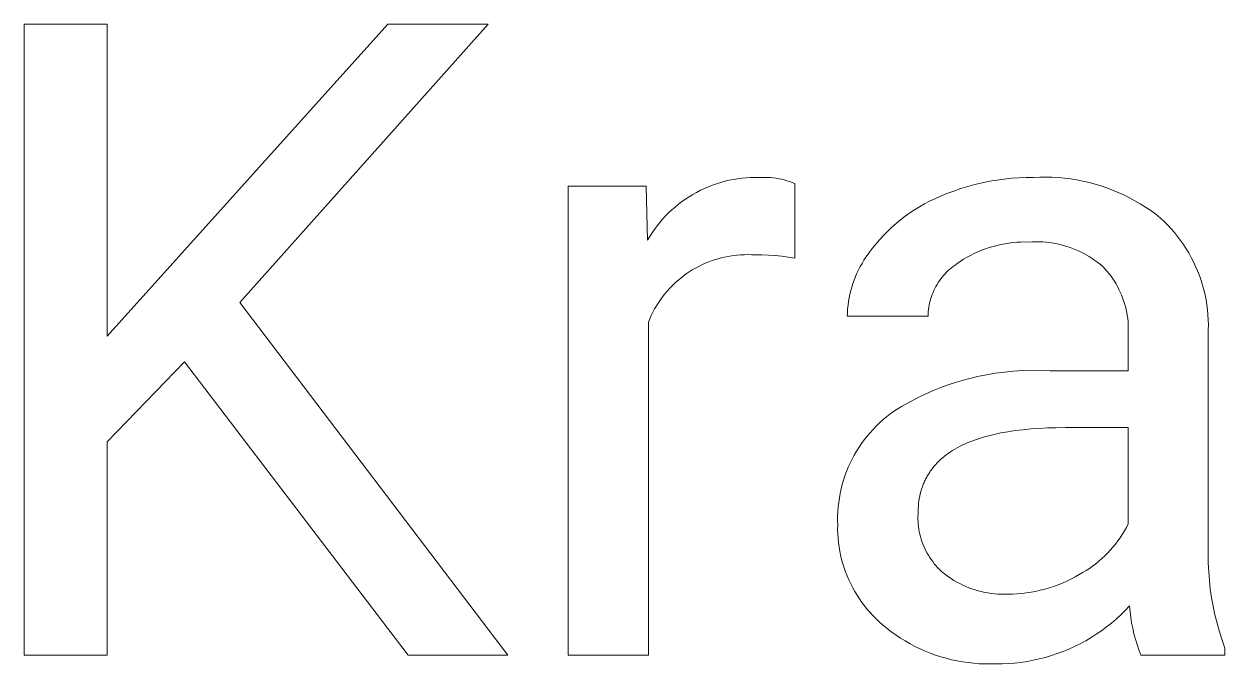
# Model space of a CAD drawing. Header units: millimetres. Extents: x 373 to 3451, y -552 to 1598.
# Drawn here: x 2881.8 to 2937.2, y -309.1 to -279.6 of the extents above; entities that cross this region are included whole.
import ezdxf

# ---------------------------------------------------------------- set-up
doc = ezdxf.new("R2010")
doc.units = ezdxf.units.MM
doc.header["$MEASUREMENT"] = 0
doc.layers.add('Domyślny', color=7, linetype='Continuous', true_color=0x000000)

msp = doc.modelspace()

# ---------------------------------------------------------------- linework, layer by layer
at = {"layer": 'Domyślny', "color": 18, "lineweight": 15, "true_color": 0x000000}
for p, q in [((2881.773, -308.709), (2881.773, -279.572)), ((2881.773, -279.572), (2885.616, -279.572)), ((2885.616, -279.572), (2885.616, -293.982)), ((2885.616, -293.982), (2898.57, -279.572)), ((2903.213, -279.572), (2891.745, -292.434)), ((2898.57, -279.572), (2903.213, -279.572)), ((2914.726, -286.714), (2914.925, -286.688)), ((2914.925, -286.688), (2915.125, -286.67)), ((2915.125, -286.67), (2915.326, -286.658)), ((2915.326, -286.658), (2915.526, -286.653)), ((2915.526, -286.653), (2915.727, -286.656)), ((2915.727, -286.656), (2915.856, -286.651)), ((2915.856, -286.651), (2915.985, -286.651)), ((2915.985, -286.651), (2916.114, -286.655)), ((2916.114, -286.655), (2916.242, -286.664)), ((2916.242, -286.664), (2916.371, -286.676)), ((2916.371, -286.676), (2916.498, -286.693)), ((2916.498, -286.693), (2916.626, -286.715)), ((2927.029, -286.728), (2927.369, -286.692)), ((2927.369, -286.692), (2927.711, -286.668)), ((2927.711, -286.668), (2928.052, -286.655)), ((2928.052, -286.655), (2928.394, -286.653)), ((2928.394, -286.653), (2928.68, -286.64)), ((2928.68, -286.64), (2928.967, -286.638)), ((2928.967, -286.638), (2929.253, -286.644)), ((2929.253, -286.644), (2929.539, -286.661)), ((2929.539, -286.661), (2929.824, -286.687)), ((2929.824, -286.687), (2930.108, -286.723)), ((2906.903, -308.711), (2906.903, -287.056)), ((2906.903, -287.056), (2910.5, -287.056)), ((2910.5, -287.056), (2910.562, -289.556)), ((2912.83, -287.342), (2913.008, -287.249)), ((2913.008, -287.249), (2913.19, -287.164)), ((2913.19, -287.164), (2913.374, -287.084)), ((2913.374, -287.084), (2913.561, -287.011)), ((2913.561, -287.011), (2913.751, -286.945)), ((2913.751, -286.945), (2913.942, -286.885)), ((2913.942, -286.885), (2914.136, -286.832)), ((2914.136, -286.832), (2914.331, -286.786)), ((2914.331, -286.786), (2914.528, -286.746)), ((2914.528, -286.746), (2914.726, -286.714)), ((2916.626, -286.715), (2916.752, -286.741)), ((2916.752, -286.741), (2916.877, -286.771)), ((2916.877, -286.771), (2917.002, -286.805)), ((2917.002, -286.805), (2917.125, -286.843)), ((2917.125, -286.843), (2917.247, -286.886)), ((2917.247, -286.886), (2917.367, -286.933)), ((2917.367, -286.933), (2917.367, -290.376)), ((2924.705, -287.281), (2925.028, -287.169)), ((2925.028, -287.169), (2925.355, -287.069)), ((2925.355, -287.069), (2925.685, -286.979)), ((2925.685, -286.979), (2926.018, -286.9)), ((2926.018, -286.9), (2926.353, -286.831)), ((2926.353, -286.831), (2926.69, -286.774)), ((2926.69, -286.774), (2927.029, -286.728)), ((2930.108, -286.723), (2930.39, -286.768)), ((2930.39, -286.768), (2930.671, -286.822)), ((2930.671, -286.822), (2930.95, -286.886)), ((2930.95, -286.886), (2931.227, -286.96)), ((2931.227, -286.96), (2931.501, -287.042)), ((2931.501, -287.042), (2931.772, -287.134)), ((2931.772, -287.134), (2932.04, -287.235)), ((2932.04, -287.235), (2932.304, -287.345)), ((2911.992, -287.892), (2912.152, -287.77)), ((2912.152, -287.77), (2912.316, -287.654)), ((2912.316, -287.654), (2912.484, -287.544)), ((2912.484, -287.544), (2912.655, -287.44)), ((2912.655, -287.44), (2912.83, -287.342)), ((2923.354, -287.878), (2923.589, -287.755)), ((2923.589, -287.755), (2923.827, -287.64)), ((2923.827, -287.64), (2924.069, -287.534)), ((2924.069, -287.534), (2924.385, -287.402)), ((2924.385, -287.402), (2924.705, -287.281)), ((2932.304, -287.345), (2932.565, -287.463)), ((2932.565, -287.463), (2932.821, -287.591)), ((2932.821, -287.591), (2933.073, -287.727)), ((2933.073, -287.727), (2933.32, -287.871)), ((2911.399, -288.432), (2911.54, -288.29)), ((2911.54, -288.29), (2911.686, -288.152)), ((2911.686, -288.152), (2911.837, -288.019)), ((2911.837, -288.019), (2911.992, -287.892)), ((2922.463, -288.447), (2922.678, -288.293)), ((2922.678, -288.293), (2922.899, -288.147)), ((2922.899, -288.147), (2923.124, -288.009)), ((2923.124, -288.009), (2923.354, -287.878)), ((2933.32, -287.871), (2933.563, -288.023)), ((2933.563, -288.023), (2933.8, -288.184)), ((2933.8, -288.184), (2934.031, -288.352)), ((2934.031, -288.352), (2934.257, -288.528)), ((2910.887, -289.05), (2911.007, -288.889)), ((2911.007, -288.889), (2911.132, -288.732)), ((2911.132, -288.732), (2911.263, -288.58)), ((2911.263, -288.58), (2911.399, -288.432)), ((2921.85, -288.951), (2922.048, -288.776)), ((2922.048, -288.776), (2922.253, -288.608)), ((2922.253, -288.608), (2922.463, -288.447)), ((2934.257, -288.528), (2934.425, -288.687)), ((2934.425, -288.687), (2934.588, -288.851)), ((2934.588, -288.851), (2934.746, -289.02)), ((2910.562, -289.556), (2910.664, -289.384)), ((2910.664, -289.384), (2910.772, -289.215)), ((2910.772, -289.215), (2910.887, -289.05)), ((2921.292, -289.515), (2921.472, -289.321)), ((2921.472, -289.321), (2921.658, -289.133)), ((2921.658, -289.133), (2921.85, -288.951)), ((2934.746, -289.02), (2934.897, -289.195)), ((2934.897, -289.195), (2935.042, -289.375)), ((2935.042, -289.375), (2935.181, -289.56)), ((2920.847, -290.055), (2920.954, -289.922)), ((2920.954, -289.922), (2921.12, -289.716)), ((2921.12, -289.716), (2921.292, -289.515)), ((2925.992, -290.018), (2925.82, -290.089)), ((2926.166, -289.952), (2925.992, -290.018)), ((2926.342, -289.892), (2926.166, -289.952)), ((2926.521, -289.838), (2926.342, -289.892)), ((2926.701, -289.79), (2926.521, -289.838)), ((2926.883, -289.749), (2926.701, -289.79)), ((2927.066, -289.714), (2926.883, -289.749)), ((2927.25, -289.685), (2927.066, -289.714)), ((2927.435, -289.662), (2927.25, -289.685)), ((2927.62, -289.646), (2927.435, -289.662)), ((2927.807, -289.636), (2927.62, -289.646)), ((2927.993, -289.632), (2927.807, -289.636)), ((2928.179, -289.635), (2927.993, -289.632)), ((2928.34, -289.626), (2928.179, -289.635)), ((2928.501, -289.623), (2928.34, -289.626)), ((2928.662, -289.625), (2928.501, -289.623)), ((2928.823, -289.632), (2928.662, -289.625)), ((2928.984, -289.646), (2928.823, -289.632)), ((2929.144, -289.664), (2928.984, -289.646)), ((2929.303, -289.688), (2929.144, -289.664)), ((2929.462, -289.718), (2929.303, -289.688)), ((2929.619, -289.753), (2929.462, -289.718)), ((2929.775, -289.794), (2929.619, -289.753)), ((2929.93, -289.84), (2929.775, -289.794)), ((2930.082, -289.891), (2929.93, -289.84)), ((2930.233, -289.948), (2930.082, -289.891)), ((2930.382, -290.009), (2930.233, -289.948)), ((2930.529, -290.076), (2930.382, -290.009)), ((2935.181, -289.56), (2935.314, -289.75)), ((2935.314, -289.75), (2935.44, -289.944)), ((2935.44, -289.944), (2935.559, -290.142)), ((2913.388, -290.552), (2913.232, -290.616)), ((2913.547, -290.494), (2913.388, -290.552)), ((2913.707, -290.441), (2913.547, -290.494)), ((2913.869, -290.393), (2913.707, -290.441)), ((2914.033, -290.351), (2913.869, -290.393)), ((2914.198, -290.315), (2914.033, -290.351)), ((2914.364, -290.284), (2914.198, -290.315)), ((2914.531, -290.26), (2914.364, -290.284)), ((2914.699, -290.241), (2914.531, -290.26)), ((2914.867, -290.227), (2914.699, -290.241)), ((2915.036, -290.22), (2914.867, -290.227)), ((2915.205, -290.218), (2915.036, -290.22)), ((2915.374, -290.223), (2915.205, -290.218)), ((2915.542, -290.233), (2915.374, -290.223)), ((2915.848, -290.234), (2915.542, -290.233)), ((2916.153, -290.244), (2915.848, -290.234)), ((2916.458, -290.263), (2916.153, -290.244)), ((2916.762, -290.292), (2916.458, -290.263)), ((2917.065, -290.329), (2916.762, -290.292)), ((2917.367, -290.376), (2917.065, -290.329)), ((2920.468, -290.621), (2920.556, -290.475)), ((2920.556, -290.475), (2920.648, -290.332)), ((2920.648, -290.332), (2920.745, -290.192)), ((2920.745, -290.192), (2920.847, -290.055)), ((2925.002, -290.534), (2924.848, -290.64)), ((2925.159, -290.434), (2925.002, -290.534)), ((2925.32, -290.34), (2925.159, -290.434)), ((2925.484, -290.25), (2925.32, -290.34)), ((2925.65, -290.167), (2925.484, -290.25)), ((2925.82, -290.089), (2925.65, -290.167)), ((2930.673, -290.148), (2930.529, -290.076)), ((2930.815, -290.225), (2930.673, -290.148)), ((2930.954, -290.306), (2930.815, -290.225)), ((2931.09, -290.392), (2930.954, -290.306)), ((2931.223, -290.483), (2931.09, -290.392)), ((2931.353, -290.579), (2931.223, -290.483)), ((2931.479, -290.679), (2931.353, -290.579)), ((2935.559, -290.142), (2935.672, -290.344)), ((2935.672, -290.344), (2935.777, -290.55)), ((2935.777, -290.55), (2935.875, -290.759)), ((2912.349, -291.11), (2912.212, -291.209)), ((2912.489, -291.015), (2912.349, -291.11)), ((2912.632, -290.925), (2912.489, -291.015)), ((2912.778, -290.84), (2912.632, -290.925)), ((2912.926, -290.761), (2912.778, -290.84)), ((2913.078, -290.686), (2912.926, -290.761)), ((2913.232, -290.616), (2913.078, -290.686)), ((2920.167, -291.233), (2920.235, -291.076)), ((2920.235, -291.076), (2920.307, -290.922)), ((2920.307, -290.922), (2920.385, -290.77)), ((2920.385, -290.77), (2920.468, -290.621)), ((2924.302, -291.103), (2924.233, -291.179)), ((2924.373, -291.029), (2924.302, -291.103)), ((2924.446, -290.957), (2924.373, -291.029)), ((2924.522, -290.888), (2924.446, -290.957)), ((2924.6, -290.822), (2924.522, -290.888)), ((2924.681, -290.758), (2924.6, -290.822)), ((2924.764, -290.697), (2924.681, -290.758)), ((2924.848, -290.64), (2924.764, -290.697)), ((2931.602, -290.783), (2931.479, -290.679)), ((2931.699, -290.887), (2931.602, -290.783)), ((2931.792, -290.993), (2931.699, -290.887)), ((2931.881, -291.103), (2931.792, -290.993)), ((2931.967, -291.216), (2931.881, -291.103)), ((2935.875, -290.759), (2935.966, -290.972)), ((2935.966, -290.972), (2936.049, -291.188)), ((2911.703, -291.653), (2911.586, -291.774)), ((2911.825, -291.535), (2911.703, -291.653)), ((2911.95, -291.422), (2911.825, -291.535)), ((2912.079, -291.314), (2911.95, -291.422)), ((2912.212, -291.209), (2912.079, -291.314)), ((2919.997, -291.715), (2920.048, -291.552)), ((2920.048, -291.552), (2920.105, -291.392)), ((2920.105, -291.392), (2920.167, -291.233)), ((2923.883, -291.684), (2923.835, -291.775)), ((2923.934, -291.595), (2923.883, -291.684)), ((2923.988, -291.508), (2923.934, -291.595)), ((2924.045, -291.422), (2923.988, -291.508)), ((2924.105, -291.339), (2924.045, -291.422)), ((2924.168, -291.258), (2924.105, -291.339)), ((2924.233, -291.179), (2924.168, -291.258)), ((2932.048, -291.332), (2931.967, -291.216)), ((2932.126, -291.45), (2932.048, -291.332)), ((2932.199, -291.571), (2932.126, -291.45)), ((2932.269, -291.695), (2932.199, -291.571)), ((2932.334, -291.821), (2932.269, -291.695)), ((2936.049, -291.188), (2936.126, -291.406)), ((2936.126, -291.406), (2936.194, -291.627)), ((2936.194, -291.627), (2936.255, -291.85)), ((2911.26, -292.162), (2911.16, -292.298)), ((2911.364, -292.029), (2911.26, -292.162)), ((2911.473, -291.9), (2911.364, -292.029)), ((2911.586, -291.774), (2911.473, -291.9)), ((2919.846, -292.379), (2919.875, -292.212)), ((2919.875, -292.212), (2919.91, -292.045)), ((2919.91, -292.045), (2919.951, -291.879)), ((2919.951, -291.879), (2919.997, -291.715)), ((2923.644, -292.25), (2923.615, -292.349)), ((2923.675, -292.152), (2923.644, -292.25)), ((2923.71, -292.056), (2923.675, -292.152)), ((2923.748, -291.961), (2923.71, -292.056)), ((2923.79, -291.867), (2923.748, -291.961)), ((2923.835, -291.775), (2923.79, -291.867)), ((2932.394, -291.949), (2932.334, -291.821)), ((2932.451, -292.079), (2932.394, -291.949)), ((2932.503, -292.21), (2932.451, -292.079)), ((2932.55, -292.344), (2932.503, -292.21)), ((2936.255, -291.85), (2936.308, -292.075)), ((2936.308, -292.075), (2936.354, -292.302)), ((2891.745, -292.434), (2904.115, -308.709)), ((2910.89, -292.727), (2910.811, -292.876)), ((2910.975, -292.581), (2910.89, -292.727)), ((2911.065, -292.438), (2910.975, -292.581)), ((2911.16, -292.298), (2911.065, -292.438)), ((2919.792, -292.888), (2919.804, -292.718)), ((2919.804, -292.718), (2919.822, -292.548)), ((2919.822, -292.548), (2919.846, -292.379)), ((2923.537, -292.751), (2923.527, -292.853)), ((2923.552, -292.65), (2923.537, -292.751)), ((2923.569, -292.549), (2923.552, -292.65)), ((2923.591, -292.448), (2923.569, -292.549)), ((2923.615, -292.349), (2923.591, -292.448)), ((2932.593, -292.479), (2932.55, -292.344)), ((2932.631, -292.615), (2932.593, -292.479)), ((2932.664, -292.753), (2932.631, -292.615)), ((2932.693, -292.891), (2932.664, -292.753)), ((2936.354, -292.302), (2936.391, -292.53)), ((2936.391, -292.53), (2936.421, -292.76)), ((2936.421, -292.76), (2936.443, -292.99)), ((2910.667, -293.182), (2910.603, -293.338)), ((2910.603, -293.338), (2910.603, -308.711)), ((2910.736, -293.028), (2910.667, -293.182)), ((2910.811, -292.876), (2910.736, -293.028)), ((2919.785, -293.058), (2919.792, -292.888)), ((2923.516, -293.058), (2919.785, -293.058)), ((2923.52, -292.956), (2923.516, -293.058)), ((2923.527, -292.853), (2923.52, -292.956)), ((2932.717, -293.031), (2932.693, -292.891)), ((2932.736, -293.171), (2932.717, -293.031)), ((2932.751, -293.312), (2932.736, -293.171)), ((2932.761, -293.453), (2932.751, -293.312)), ((2936.443, -292.99), (2936.456, -293.221)), ((2936.456, -293.221), (2936.462, -293.452)), ((2932.76, -293.878), (2932.765, -293.737)), ((2932.76, -295.579), (2932.76, -293.878)), ((2932.765, -293.595), (2932.761, -293.453)), ((2932.765, -293.737), (2932.765, -293.595)), ((2936.462, -293.452), (2936.46, -293.683)), ((2936.46, -293.683), (2936.46, -303.645)), ((2889.182, -295.16), (2885.616, -298.86)), ((2899.513, -308.709), (2889.182, -295.16)), ((2927.468, -295.596), (2927.889, -295.57)), ((2927.889, -295.57), (2928.31, -295.558)), ((2928.31, -295.558), (2928.732, -295.562)), ((2928.732, -295.562), (2929.153, -295.579)), ((2929.153, -295.579), (2932.76, -295.579)), ((2924.584, -296.186), (2924.986, -296.059)), ((2924.986, -296.059), (2925.392, -295.946)), ((2925.392, -295.946), (2925.802, -295.847)), ((2925.802, -295.847), (2926.215, -295.763)), ((2926.215, -295.763), (2926.63, -295.693)), ((2926.63, -295.693), (2927.048, -295.637)), ((2927.048, -295.637), (2927.468, -295.596)), ((2923.027, -296.832), (2923.408, -296.65)), ((2923.408, -296.65), (2923.794, -296.482)), ((2923.794, -296.482), (2924.186, -296.327)), ((2924.186, -296.327), (2924.584, -296.186)), ((2921.927, -297.455), (2922.287, -297.235)), ((2922.287, -297.235), (2922.654, -297.027)), ((2922.654, -297.027), (2923.027, -296.832)), ((2921.431, -297.844), (2921.592, -297.709)), ((2921.592, -297.709), (2921.758, -297.579)), ((2921.758, -297.579), (2921.927, -297.455)), ((2920.838, -298.439), (2920.978, -298.283)), ((2920.978, -298.283), (2921.124, -298.132)), ((2921.124, -298.132), (2921.275, -297.985)), ((2921.275, -297.985), (2921.431, -297.844)), ((2927.546, -298.343), (2927.207, -298.393)), ((2927.898, -298.3), (2927.546, -298.343)), ((2928.264, -298.265), (2927.898, -298.3)), ((2928.643, -298.238), (2928.264, -298.265)), ((2929.035, -298.219), (2928.643, -298.238)), ((2929.441, -298.207), (2929.035, -298.219)), ((2929.86, -298.203), (2929.441, -298.207)), ((2932.76, -298.203), (2929.86, -298.203)), ((2932.76, -302.651), (2932.76, -298.203)), ((2885.616, -298.86), (2885.616, -308.709)), ((2920.449, -298.936), (2920.573, -298.766)), ((2920.573, -298.766), (2920.702, -298.6)), ((2920.702, -298.6), (2920.838, -298.439)), ((2925.452, -298.859), (2925.328, -298.911)), ((2925.58, -298.81), (2925.452, -298.859)), ((2925.712, -298.762), (2925.58, -298.81)), ((2925.846, -298.716), (2925.712, -298.762)), ((2925.984, -298.673), (2925.846, -298.716)), ((2926.125, -298.631), (2925.984, -298.673)), ((2926.27, -298.591), (2926.125, -298.631)), ((2926.569, -298.517), (2926.27, -298.591)), ((2926.881, -298.451), (2926.569, -298.517)), ((2927.207, -298.393), (2926.881, -298.451)), ((2920.113, -299.47), (2920.219, -299.288)), ((2920.219, -299.288), (2920.331, -299.11)), ((2920.331, -299.11), (2920.449, -298.936)), ((2924.356, -299.462), (2924.265, -299.533)), ((2924.451, -299.393), (2924.356, -299.462)), ((2924.549, -299.326), (2924.451, -299.393)), ((2924.65, -299.26), (2924.549, -299.326)), ((2924.755, -299.197), (2924.65, -299.26)), ((2924.863, -299.136), (2924.755, -299.197)), ((2924.974, -299.077), (2924.863, -299.136)), ((2925.089, -299.019), (2924.974, -299.077)), ((2925.207, -298.964), (2925.089, -299.019)), ((2925.328, -298.911), (2925.207, -298.964)), ((2919.835, -300.036), (2919.921, -299.844)), ((2919.921, -299.844), (2920.014, -299.655)), ((2920.014, -299.655), (2920.113, -299.47)), ((2923.787, -300), (2923.752, -300.042)), ((2923.858, -299.917), (2923.787, -300)), ((2923.933, -299.836), (2923.858, -299.917)), ((2924.011, -299.757), (2923.933, -299.836)), ((2924.092, -299.681), (2924.011, -299.757)), ((2924.177, -299.606), (2924.092, -299.681)), ((2924.265, -299.533), (2924.177, -299.606)), ((2919.616, -300.627), (2919.682, -300.428)), ((2919.682, -300.428), (2919.755, -300.23)), ((2919.755, -300.23), (2919.835, -300.036)), ((2923.428, -300.537), (2923.404, -300.585)), ((2923.454, -300.49), (2923.428, -300.537)), ((2923.48, -300.443), (2923.454, -300.49)), ((2923.507, -300.396), (2923.48, -300.443)), ((2923.534, -300.35), (2923.507, -300.396)), ((2923.563, -300.305), (2923.534, -300.35)), ((2923.593, -300.26), (2923.563, -300.305)), ((2923.623, -300.215), (2923.593, -300.26)), ((2923.654, -300.171), (2923.623, -300.215)), ((2923.686, -300.128), (2923.654, -300.171)), ((2923.719, -300.085), (2923.686, -300.128)), ((2923.752, -300.042), (2923.719, -300.085)), ((2919.46, -301.238), (2919.505, -301.033)), ((2919.505, -301.033), (2919.557, -300.829)), ((2919.557, -300.829), (2919.616, -300.627)), ((2923.221, -301.039), (2923.189, -301.145)), ((2923.256, -300.935), (2923.221, -301.039)), ((2923.294, -300.833), (2923.256, -300.935)), ((2923.314, -300.782), (2923.294, -300.833)), ((2923.335, -300.732), (2923.314, -300.782)), ((2923.357, -300.683), (2923.335, -300.732)), ((2923.38, -300.634), (2923.357, -300.683)), ((2923.404, -300.585), (2923.38, -300.634)), ((2919.367, -301.862), (2919.391, -301.653)), ((2919.391, -301.653), (2919.422, -301.445)), ((2919.422, -301.445), (2919.46, -301.238)), ((2923.096, -301.59), (2923.081, -301.706)), ((2923.115, -301.476), (2923.096, -301.59)), ((2923.136, -301.364), (2923.115, -301.476)), ((2923.161, -301.254), (2923.136, -301.364)), ((2923.189, -301.145), (2923.161, -301.254)), ((2919.342, -302.282), (2919.351, -302.072)), ((2919.351, -302.072), (2919.367, -301.862)), ((2923.055, -302.19), (2923.051, -302.307)), ((2923.057, -302.066), (2923.055, -302.19)), ((2923.061, -301.944), (2923.057, -302.066)), ((2923.07, -301.824), (2923.061, -301.944)), ((2923.081, -301.706), (2923.07, -301.824)), ((2919.34, -302.492), (2919.342, -302.282)), ((2919.345, -302.702), (2919.34, -302.492)), ((2919.344, -302.903), (2919.345, -302.702)), ((2923.051, -302.307), (2923.051, -302.425)), ((2923.051, -302.425), (2923.056, -302.542)), ((2923.056, -302.542), (2923.064, -302.66)), ((2923.064, -302.66), (2923.077, -302.776)), ((2923.077, -302.776), (2923.094, -302.893)), ((2932.676, -302.814), (2932.76, -302.651)), ((2919.35, -303.104), (2919.344, -302.903)), ((2919.362, -303.304), (2919.35, -303.104)), ((2919.382, -303.503), (2919.362, -303.304)), ((2923.094, -302.893), (2923.114, -303.008)), ((2923.114, -303.008), (2923.139, -303.123)), ((2923.139, -303.123), (2923.168, -303.237)), ((2923.168, -303.237), (2923.2, -303.35)), ((2932.282, -303.434), (2932.388, -303.284)), ((2932.388, -303.284), (2932.489, -303.131)), ((2932.489, -303.131), (2932.585, -302.974)), ((2932.585, -302.974), (2932.676, -302.814)), ((2919.408, -303.702), (2919.382, -303.503)), ((2919.441, -303.9), (2919.408, -303.702)), ((2919.481, -304.097), (2919.441, -303.9)), ((2923.2, -303.35), (2923.237, -303.462)), ((2923.237, -303.462), (2923.277, -303.572)), ((2923.277, -303.572), (2923.322, -303.681)), ((2923.322, -303.681), (2923.37, -303.788)), ((2923.37, -303.788), (2923.421, -303.894)), ((2923.421, -303.894), (2923.477, -303.998)), ((2931.808, -303.994), (2931.934, -303.86)), ((2931.934, -303.86), (2932.055, -303.722)), ((2932.055, -303.722), (2932.171, -303.58)), ((2932.171, -303.58), (2932.282, -303.434)), ((2936.46, -303.645), (2936.452, -304.048)), ((2919.528, -304.292), (2919.481, -304.097)), ((2919.581, -304.485), (2919.528, -304.292)), ((2923.477, -303.998), (2923.535, -304.099)), ((2923.535, -304.099), (2923.598, -304.199)), ((2923.598, -304.199), (2923.664, -304.296)), ((2923.664, -304.296), (2923.733, -304.391)), ((2923.733, -304.391), (2923.805, -304.484)), ((2931.263, -304.485), (2931.405, -304.37)), ((2931.405, -304.37), (2931.544, -304.249)), ((2931.544, -304.249), (2931.678, -304.124)), ((2931.678, -304.124), (2931.808, -303.994)), ((2936.452, -304.048), (2936.457, -304.452)), ((2936.457, -304.452), (2936.476, -304.854)), ((2919.641, -304.677), (2919.581, -304.485)), ((2919.708, -304.866), (2919.641, -304.677)), ((2919.78, -305.053), (2919.708, -304.866)), ((2923.805, -304.484), (2923.881, -304.574)), ((2923.881, -304.574), (2923.959, -304.661)), ((2923.959, -304.661), (2924.041, -304.746)), ((2924.041, -304.746), (2924.126, -304.827)), ((2924.126, -304.827), (2924.213, -304.906)), ((2924.213, -304.906), (2924.333, -305)), ((2924.333, -305), (2924.457, -305.09)), ((2930.308, -305.095), (2930.495, -304.988)), ((2930.495, -304.988), (2930.656, -304.898)), ((2930.656, -304.898), (2930.813, -304.803)), ((2930.813, -304.803), (2930.966, -304.702)), ((2930.966, -304.702), (2931.116, -304.596)), ((2931.116, -304.596), (2931.263, -304.485)), ((2936.476, -304.854), (2936.508, -305.256)), ((2919.86, -305.237), (2919.78, -305.053)), ((2919.945, -305.419), (2919.86, -305.237)), ((2920.037, -305.597), (2919.945, -305.419)), ((2924.457, -305.09), (2924.583, -305.176)), ((2924.583, -305.176), (2924.713, -305.257)), ((2924.713, -305.257), (2924.845, -305.334)), ((2924.845, -305.334), (2924.98, -305.406)), ((2924.98, -305.406), (2925.117, -305.474)), ((2925.117, -305.474), (2925.256, -305.536)), ((2925.256, -305.536), (2925.398, -305.594)), ((2929.114, -305.601), (2929.32, -305.534)), ((2929.32, -305.534), (2929.523, -305.459)), ((2929.523, -305.459), (2929.724, -305.378)), ((2929.724, -305.378), (2929.921, -305.29)), ((2929.921, -305.29), (2930.116, -305.196)), ((2930.116, -305.196), (2930.308, -305.095)), ((2936.508, -305.256), (2936.552, -305.657)), ((2920.134, -305.773), (2920.037, -305.597)), ((2920.238, -305.944), (2920.134, -305.773)), ((2920.347, -306.113), (2920.238, -305.944)), ((2920.462, -306.277), (2920.347, -306.113)), ((2925.398, -305.594), (2925.541, -305.647)), ((2925.541, -305.647), (2925.687, -305.695)), ((2925.687, -305.695), (2925.833, -305.738)), ((2925.833, -305.738), (2925.982, -305.776)), ((2925.982, -305.776), (2926.131, -305.808)), ((2926.131, -305.808), (2926.281, -305.836)), ((2926.281, -305.836), (2926.433, -305.858)), ((2926.433, -305.858), (2926.584, -305.875)), ((2926.584, -305.875), (2926.737, -305.886)), ((2926.737, -305.886), (2926.89, -305.893)), ((2926.89, -305.893), (2927.043, -305.894)), ((2927.043, -305.894), (2927.195, -305.89)), ((2927.195, -305.89), (2927.412, -305.886)), ((2927.412, -305.886), (2927.628, -305.876)), ((2927.628, -305.876), (2927.844, -305.858)), ((2927.844, -305.858), (2928.059, -305.833)), ((2928.059, -305.833), (2928.272, -305.801)), ((2928.272, -305.801), (2928.485, -305.762)), ((2928.485, -305.762), (2928.697, -305.715)), ((2928.697, -305.715), (2928.906, -305.662)), ((2928.906, -305.662), (2929.114, -305.601)), ((2936.552, -305.657), (2936.61, -306.056)), ((2936.61, -306.056), (2936.681, -306.453)), ((2920.583, -306.437), (2920.462, -306.277)), ((2920.709, -306.593), (2920.583, -306.437)), ((2920.84, -306.745), (2920.709, -306.593)), ((2932.623, -306.642), (2932.417, -306.844)), ((2932.822, -306.433), (2932.623, -306.642)), ((2932.845, -306.692), (2932.822, -306.433)), ((2936.681, -306.453), (2936.765, -306.847)), ((2920.977, -306.892), (2920.84, -306.745)), ((2921.118, -307.034), (2920.977, -306.892)), ((2921.264, -307.172), (2921.118, -307.034)), ((2921.415, -307.304), (2921.264, -307.172)), ((2931.985, -307.226), (2931.758, -307.405)), ((2932.204, -307.039), (2931.985, -307.226)), ((2932.417, -306.844), (2932.204, -307.039)), ((2932.877, -306.951), (2932.845, -306.692)), ((2932.917, -307.208), (2932.877, -306.951)), ((2932.967, -307.464), (2932.917, -307.208)), ((2936.765, -306.847), (2936.862, -307.238)), ((2921.614, -307.468), (2921.415, -307.304)), ((2921.818, -307.625), (2921.614, -307.468)), ((2922.028, -307.775), (2921.818, -307.625)), ((2922.242, -307.918), (2922.028, -307.775)), ((2931.288, -307.74), (2931.045, -307.895)), ((2931.526, -307.577), (2931.288, -307.74)), ((2931.758, -307.405), (2931.526, -307.577)), ((2933.025, -307.718), (2932.967, -307.464)), ((2933.092, -307.969), (2933.025, -307.718)), ((2936.862, -307.238), (2936.972, -307.626)), ((2936.972, -307.626), (2937.094, -308.011)), ((2922.462, -308.053), (2922.242, -307.918)), ((2922.686, -308.181), (2922.462, -308.053)), ((2922.914, -308.301), (2922.686, -308.181)), ((2923.146, -308.414), (2922.914, -308.301)), ((2930.284, -308.307), (2930.021, -308.426)), ((2930.542, -308.178), (2930.284, -308.307)), ((2930.796, -308.041), (2930.542, -308.178)), ((2931.045, -307.895), (2930.796, -308.041)), ((2933.168, -308.218), (2933.092, -307.969)), ((2933.252, -308.465), (2933.168, -308.218)), ((2937.094, -308.011), (2937.229, -308.39)), ((2885.616, -308.709), (2881.773, -308.709)), ((2904.115, -308.709), (2899.513, -308.709)), ((2910.603, -308.711), (2906.903, -308.711)), ((2923.381, -308.518), (2923.146, -308.414)), ((2923.62, -308.614), (2923.381, -308.518)), ((2923.863, -308.702), (2923.62, -308.614)), ((2924.108, -308.782), (2923.863, -308.702)), ((2924.355, -308.854), (2924.108, -308.782)), ((2924.605, -308.916), (2924.355, -308.854)), ((2928.654, -308.882), (2928.373, -308.944)), ((2928.934, -308.81), (2928.654, -308.882)), ((2929.211, -308.728), (2928.934, -308.81)), ((2929.484, -308.637), (2929.211, -308.728)), ((2929.755, -308.536), (2929.484, -308.637)), ((2930.021, -308.426), (2929.755, -308.536)), ((2933.345, -308.708), (2933.252, -308.465)), ((2937.229, -308.708), (2933.345, -308.708)), ((2937.229, -308.39), (2937.229, -308.708)), ((2924.857, -308.971), (2924.605, -308.916)), ((2925.111, -309.017), (2924.857, -308.971)), ((2925.366, -309.054), (2925.111, -309.017)), ((2925.622, -309.082), (2925.366, -309.054)), ((2925.879, -309.102), (2925.622, -309.082)), ((2926.137, -309.113), (2925.879, -309.102)), ((2926.395, -309.115), (2926.137, -309.113)), ((2926.652, -309.108), (2926.395, -309.115)), ((2926.941, -309.106), (2926.652, -309.108)), ((2927.229, -309.093), (2926.941, -309.106)), ((2927.517, -309.071), (2927.229, -309.093)), ((2927.803, -309.039), (2927.517, -309.071)), ((2928.089, -308.996), (2927.803, -309.039)), ((2928.373, -308.944), (2928.089, -308.996))]:
    msp.add_line(p, q, dxfattribs=at)

doc.saveas('drawing.dxf')
